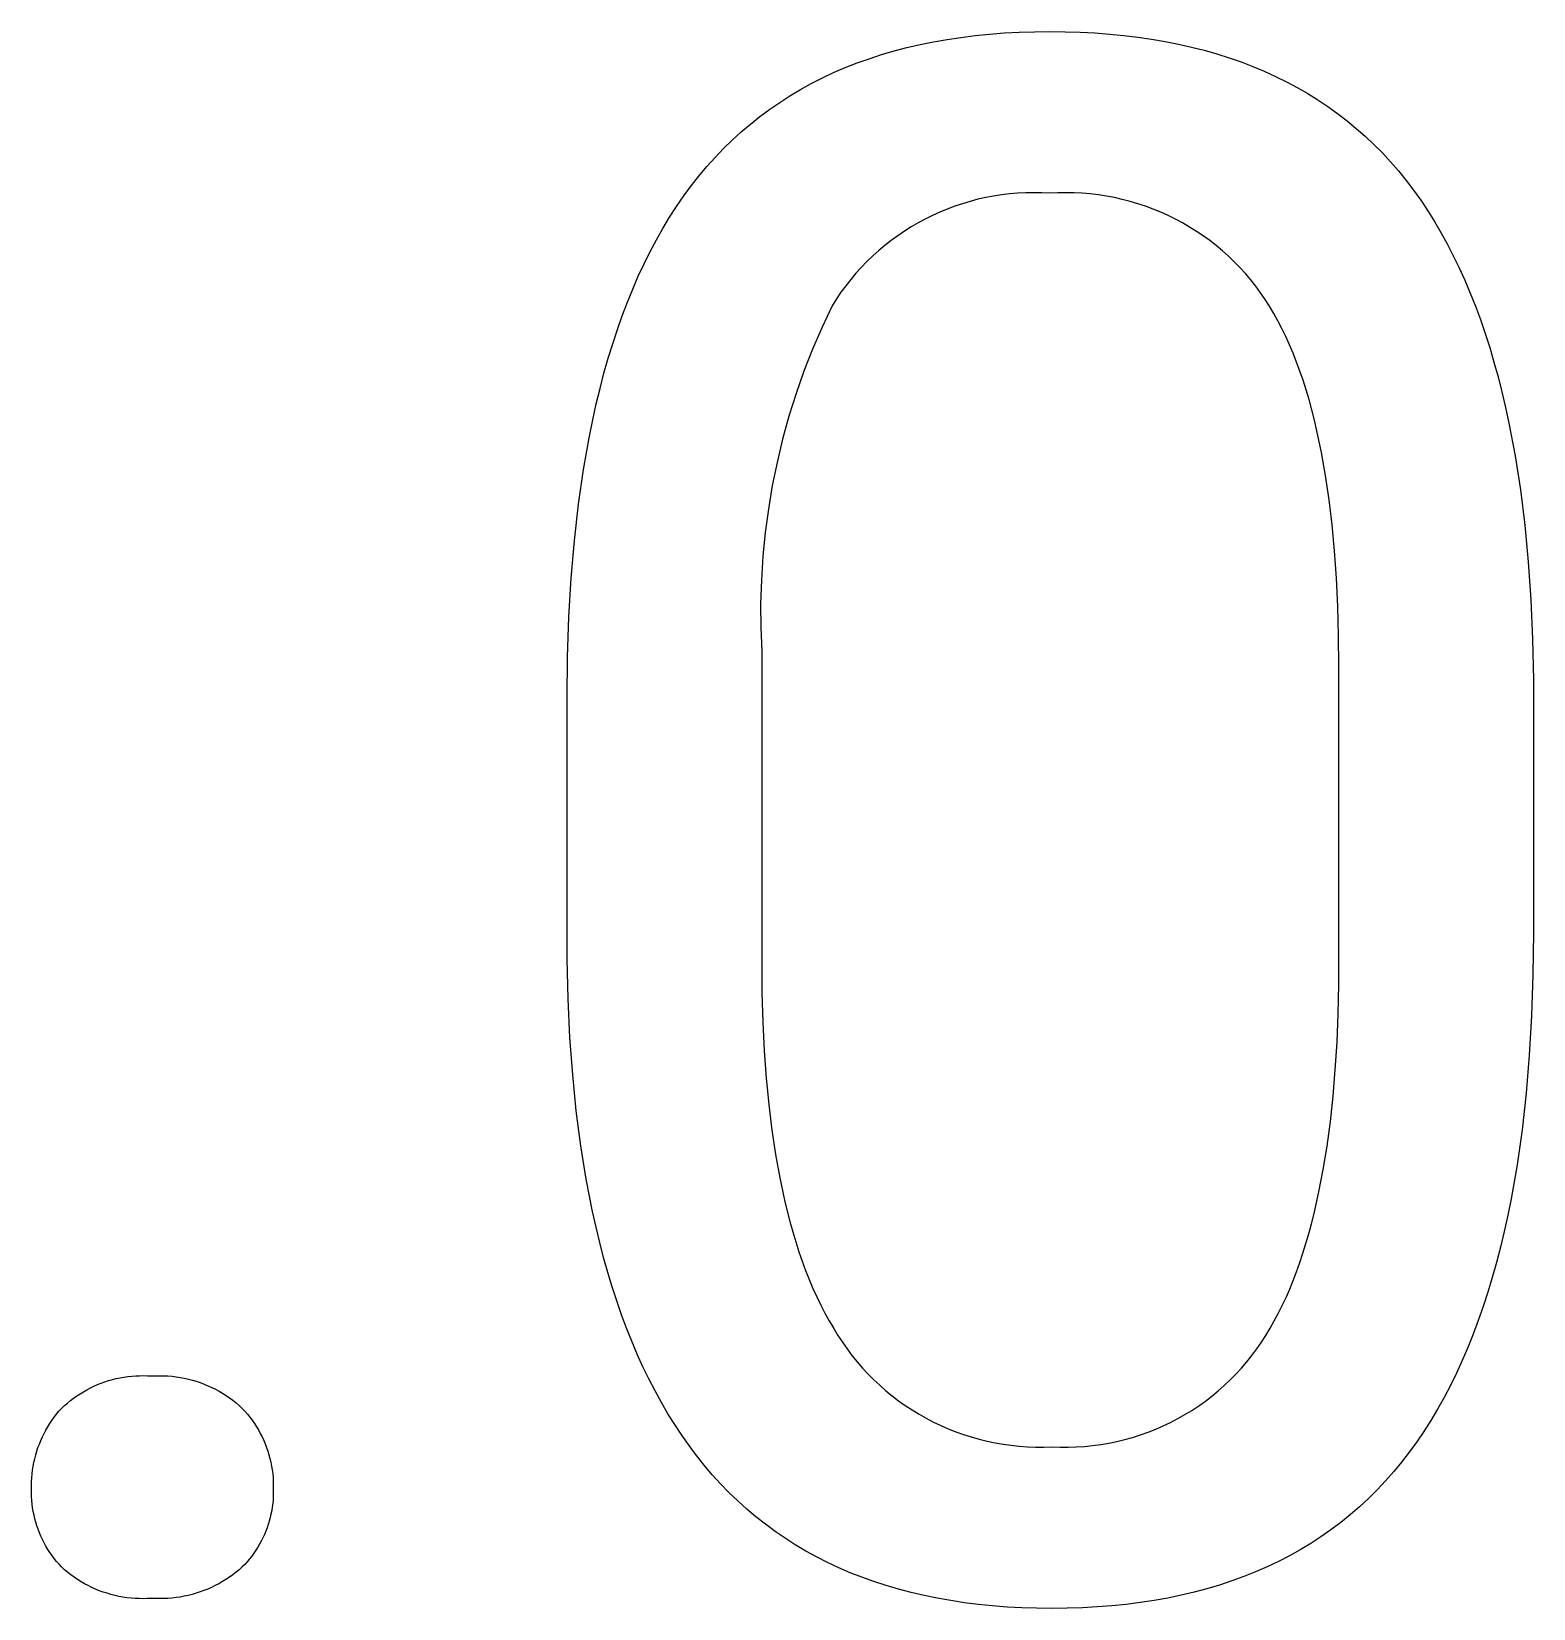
# Model space of a CAD drawing. Header units: millimetres. Extents: x 0 to 3480, y 0 to 2432.
# Drawn here: x 2550.84 to 2576.26, y 151.72 to 178.41 of the extents above; entities that cross this region are included whole.
import ezdxf

# ---------------------------------------------------------------- set-up
doc = ezdxf.new("R2010")
doc.units = ezdxf.units.MM
doc.header["$MEASUREMENT"] = 0
doc.layers.add('Domyślny', color=7, linetype='Continuous', true_color=0x000000)

msp = doc.modelspace()

# ---------------------------------------------------------------- linework, layer by layer
at = {"layer": 'Domyślny'}
for p, q in [((2566.105, 178.235), (2566.335, 178.276)), ((2566.335, 178.276), (2566.57, 178.311)), ((2566.57, 178.311), (2566.81, 178.341)), ((2566.81, 178.341), (2567.054, 178.366)), ((2567.054, 178.366), (2567.302, 178.385)), ((2567.302, 178.385), (2567.555, 178.398)), ((2567.555, 178.398), (2567.812, 178.406)), ((2567.812, 178.406), (2568.073, 178.409)), ((2568.073, 178.409), (2568.332, 178.407)), ((2568.332, 178.407), (2568.587, 178.399)), ((2568.587, 178.399), (2568.838, 178.386)), ((2568.838, 178.386), (2569.084, 178.367)), ((2569.084, 178.367), (2569.326, 178.344)), ((2569.326, 178.344), (2569.563, 178.315)), ((2569.563, 178.315), (2569.796, 178.281)), ((2569.796, 178.281), (2570.025, 178.241)), ((2565.016, 177.95), (2565.225, 178.018)), ((2565.225, 178.018), (2565.439, 178.08)), ((2565.439, 178.08), (2565.656, 178.137)), ((2565.656, 178.137), (2565.878, 178.189)), ((2565.878, 178.189), (2566.105, 178.235)), ((2570.025, 178.241), (2570.25, 178.197)), ((2570.25, 178.197), (2570.47, 178.147)), ((2570.47, 178.147), (2570.686, 178.092)), ((2570.686, 178.092), (2570.898, 178.032)), ((2570.898, 178.032), (2571.106, 177.966)), ((2564.416, 177.714), (2564.612, 177.798)), ((2564.612, 177.798), (2564.812, 177.877)), ((2564.812, 177.877), (2565.016, 177.95)), ((2571.106, 177.966), (2571.309, 177.895)), ((2571.309, 177.895), (2571.507, 177.819)), ((2571.507, 177.819), (2571.702, 177.738)), ((2571.702, 177.738), (2571.892, 177.651)), ((2563.855, 177.428), (2564.038, 177.529)), ((2564.038, 177.529), (2564.225, 177.624)), ((2564.225, 177.624), (2564.416, 177.714)), ((2571.892, 177.651), (2572.078, 177.56)), ((2572.078, 177.56), (2572.26, 177.463)), ((2572.26, 177.463), (2572.437, 177.36)), ((2563.334, 177.094), (2563.503, 177.211)), ((2563.503, 177.211), (2563.677, 177.322)), ((2563.677, 177.322), (2563.855, 177.428)), ((2572.437, 177.36), (2572.61, 177.253)), ((2572.61, 177.253), (2572.779, 177.14)), ((2563.008, 176.844), (2563.169, 176.972)), ((2563.169, 176.972), (2563.334, 177.094)), ((2572.779, 177.14), (2572.943, 177.022)), ((2572.943, 177.022), (2573.103, 176.899)), ((2562.7, 176.572), (2562.852, 176.711)), ((2562.852, 176.711), (2563.008, 176.844)), ((2573.103, 176.899), (2573.259, 176.771)), ((2573.259, 176.771), (2573.41, 176.637)), ((2562.409, 176.279), (2562.552, 176.428)), ((2562.552, 176.428), (2562.7, 176.572)), ((2573.41, 176.637), (2573.557, 176.498)), ((2573.557, 176.498), (2573.7, 176.354)), ((2562.136, 175.964), (2562.271, 176.124)), ((2562.271, 176.124), (2562.409, 176.279)), ((2573.7, 176.354), (2573.839, 176.204)), ((2573.839, 176.204), (2573.973, 176.05)), ((2562.006, 175.798), (2562.136, 175.964)), ((2573.973, 176.05), (2574.103, 175.89)), ((2574.103, 175.89), (2574.228, 175.724)), ((2561.759, 175.45), (2561.88, 175.627)), ((2561.88, 175.627), (2562.006, 175.798)), ((2566.989, 175.599), (2566.856, 175.57)), ((2567.123, 175.625), (2566.989, 175.599)), ((2567.258, 175.645), (2567.123, 175.625)), ((2567.393, 175.661), (2567.258, 175.645)), ((2567.529, 175.673), (2567.393, 175.661)), ((2567.665, 175.68), (2567.529, 175.673)), ((2567.801, 175.682), (2567.665, 175.68)), ((2567.937, 175.679), (2567.801, 175.682)), ((2568.073, 175.672), (2567.937, 175.679)), ((2568.21, 175.679), (2568.073, 175.672)), ((2568.347, 175.682), (2568.21, 175.679)), ((2568.485, 175.68), (2568.347, 175.682)), ((2568.622, 175.673), (2568.485, 175.68)), ((2568.759, 175.661), (2568.622, 175.673)), ((2568.895, 175.645), (2568.759, 175.661)), ((2569.031, 175.624), (2568.895, 175.645)), ((2569.166, 175.599), (2569.031, 175.624)), ((2569.3, 175.569), (2569.166, 175.599)), ((2574.228, 175.724), (2574.35, 175.554)), ((2561.641, 175.268), (2561.759, 175.45)), ((2566.211, 175.353), (2566.087, 175.297)), ((2566.337, 175.405), (2566.211, 175.353)), ((2566.465, 175.453), (2566.337, 175.405)), ((2566.594, 175.496), (2566.465, 175.453)), ((2566.724, 175.535), (2566.594, 175.496)), ((2566.856, 175.57), (2566.724, 175.535)), ((2569.432, 175.535), (2569.3, 175.569)), ((2569.564, 175.496), (2569.432, 175.535)), ((2569.694, 175.452), (2569.564, 175.496)), ((2569.823, 175.404), (2569.694, 175.452)), ((2569.95, 175.352), (2569.823, 175.404)), ((2570.075, 175.296), (2569.95, 175.352)), ((2574.35, 175.554), (2574.468, 175.377)), ((2574.468, 175.377), (2574.582, 175.195)), ((2561.418, 174.885), (2561.528, 175.079)), ((2561.528, 175.079), (2561.641, 175.268)), ((2565.728, 175.103), (2565.612, 175.031)), ((2565.845, 175.172), (2565.728, 175.103)), ((2565.965, 175.237), (2565.845, 175.172)), ((2566.087, 175.297), (2565.965, 175.237)), ((2570.198, 175.235), (2570.075, 175.296)), ((2570.319, 175.17), (2570.198, 175.235)), ((2570.438, 175.101), (2570.319, 175.17)), ((2570.554, 175.028), (2570.438, 175.101)), ((2574.582, 175.195), (2574.692, 175.008)), ((2561.311, 174.686), (2561.418, 174.885)), ((2565.282, 174.79), (2565.178, 174.702)), ((2565.39, 174.874), (2565.282, 174.79)), ((2565.5, 174.954), (2565.39, 174.874)), ((2565.612, 175.031), (2565.5, 174.954)), ((2570.668, 174.952), (2570.554, 175.028)), ((2570.779, 174.871), (2570.668, 174.952)), ((2570.888, 174.787), (2570.779, 174.871)), ((2570.993, 174.699), (2570.888, 174.787)), ((2574.692, 175.008), (2574.799, 174.814)), ((2574.799, 174.814), (2574.901, 174.615)), ((2561.209, 174.48), (2561.311, 174.686)), ((2564.979, 174.517), (2564.884, 174.419)), ((2565.077, 174.611), (2564.979, 174.517)), ((2565.178, 174.702), (2565.077, 174.611)), ((2571.095, 174.607), (2570.993, 174.699)), ((2571.194, 174.512), (2571.095, 174.607)), ((2574.901, 174.615), (2575.001, 174.41)), ((2561.016, 174.052), (2561.111, 174.269)), ((2561.111, 174.269), (2561.209, 174.48)), ((2564.793, 174.318), (2564.705, 174.214)), ((2564.884, 174.419), (2564.793, 174.318)), ((2571.29, 174.414), (2571.194, 174.512)), ((2571.383, 174.312), (2571.29, 174.414)), ((2571.472, 174.208), (2571.383, 174.312)), ((2575.001, 174.41), (2575.096, 174.2)), ((2560.926, 173.829), (2561.016, 174.052)), ((2564.54, 173.997), (2564.463, 173.884)), ((2564.62, 174.107), (2564.54, 173.997)), ((2564.705, 174.214), (2564.62, 174.107)), ((2571.557, 174.1), (2571.472, 174.208)), ((2571.639, 173.99), (2571.557, 174.1)), ((2571.717, 173.877), (2571.639, 173.99)), ((2575.096, 174.2), (2575.187, 173.984)), ((2575.187, 173.984), (2575.275, 173.762)), ((2560.839, 173.6), (2560.926, 173.829)), ((2564.39, 173.769), (2564.219, 173.406)), ((2564.463, 173.884), (2564.39, 173.769)), ((2571.791, 173.761), (2571.717, 173.877)), ((2571.863, 173.64), (2571.791, 173.761)), ((2575.275, 173.762), (2575.359, 173.534)), ((2560.756, 173.366), (2560.839, 173.6)), ((2571.933, 173.514), (2571.863, 173.64)), ((2572.001, 173.383), (2571.933, 173.514)), ((2575.359, 173.534), (2575.439, 173.301)), ((2560.677, 173.126), (2560.756, 173.366)), ((2564.219, 173.406), (2564.059, 173.036)), ((2572.066, 173.248), (2572.001, 173.383)), ((2572.129, 173.109), (2572.066, 173.248)), ((2575.439, 173.301), (2575.516, 173.062)), ((2560.602, 172.88), (2560.677, 173.126)), ((2564.059, 173.036), (2563.913, 172.661)), ((2572.19, 172.965), (2572.129, 173.109)), ((2572.248, 172.817), (2572.19, 172.965)), ((2575.516, 173.062), (2575.589, 172.817)), ((2560.53, 172.629), (2560.602, 172.88)), ((2563.913, 172.661), (2563.78, 172.282)), ((2572.304, 172.664), (2572.248, 172.817)), ((2572.358, 172.507), (2572.304, 172.664)), ((2575.589, 172.817), (2575.658, 172.567)), ((2560.463, 172.371), (2560.53, 172.629)), ((2572.41, 172.346), (2572.358, 172.507)), ((2575.658, 172.567), (2575.723, 172.311)), ((2560.399, 172.108), (2560.463, 172.371)), ((2563.78, 172.282), (2563.659, 171.898)), ((2572.459, 172.18), (2572.41, 172.346)), ((2572.506, 172.009), (2572.459, 172.18)), ((2575.723, 172.311), (2575.785, 172.049)), ((2560.339, 171.84), (2560.399, 172.108)), ((2563.659, 171.898), (2563.552, 171.51)), ((2572.551, 171.835), (2572.506, 172.009)), ((2575.785, 172.049), (2575.842, 171.782)), ((2560.283, 171.565), (2560.339, 171.84)), ((2572.593, 171.655), (2572.551, 171.835)), ((2572.671, 171.284), (2572.593, 171.655)), ((2575.842, 171.782), (2575.947, 171.23)), ((2560.183, 170.999), (2560.283, 171.565)), ((2563.552, 171.51), (2563.458, 171.119)), ((2563.458, 171.119), (2563.378, 170.725)), ((2572.74, 170.894), (2572.671, 171.284)), ((2575.947, 171.23), (2576.036, 170.655)), ((2560.098, 170.409), (2560.183, 170.999)), ((2572.799, 170.487), (2572.74, 170.894)), ((2563.378, 170.725), (2563.311, 170.328)), ((2576.036, 170.655), (2576.11, 170.058)), ((2560.029, 169.797), (2560.098, 170.409)), ((2563.311, 170.328), (2563.258, 169.93)), ((2572.85, 170.063), (2572.799, 170.487)), ((2572.891, 169.62), (2572.85, 170.063)), ((2576.11, 170.058), (2576.169, 169.438)), ((2559.975, 169.161), (2560.029, 169.797)), ((2563.258, 169.93), (2563.219, 169.529)), ((2563.219, 169.529), (2563.193, 169.128)), ((2572.923, 169.16), (2572.891, 169.62)), ((2576.169, 169.438), (2576.214, 168.795)), ((2559.936, 168.503), (2559.975, 169.161)), ((2563.193, 169.128), (2563.181, 168.726)), ((2572.946, 168.682), (2572.923, 169.16)), ((2563.181, 168.726), (2563.183, 168.323)), ((2572.96, 168.186), (2572.946, 168.682)), ((2576.214, 168.795), (2576.243, 168.129)), ((2559.913, 167.821), (2559.936, 168.503)), ((2563.183, 168.323), (2563.198, 167.922)), ((2572.964, 167.673), (2572.96, 168.186)), ((2576.243, 168.129), (2576.257, 167.44)), ((2563.198, 167.922), (2563.198, 162.659)), ((2559.905, 167.117), (2559.913, 167.821)), ((2572.964, 162.285), (2572.964, 167.673)), ((2576.257, 167.44), (2576.257, 163.159)), ((2559.905, 162.712), (2559.905, 167.117)), ((2576.257, 163.159), (2576.249, 162.446)), ((2559.922, 162.039), (2559.905, 162.712)), ((2563.198, 162.659), (2563.203, 162.143)), ((2572.953, 161.786), (2572.964, 162.285)), ((2576.249, 162.446), (2576.226, 161.756)), ((2559.953, 161.386), (2559.922, 162.039)), ((2563.203, 162.143), (2563.217, 161.644)), ((2572.933, 161.305), (2572.953, 161.786)), ((2576.226, 161.756), (2576.187, 161.09)), ((2563.217, 161.644), (2563.241, 161.163)), ((2560, 160.754), (2559.953, 161.386)), ((2572.904, 160.841), (2572.933, 161.305)), ((2563.241, 161.163), (2563.274, 160.698)), ((2576.187, 161.09), (2576.133, 160.446)), ((2560.061, 160.144), (2560, 160.754)), ((2563.274, 160.698), (2563.317, 160.251)), ((2572.867, 160.393), (2572.904, 160.841)), ((2572.82, 159.963), (2572.867, 160.393)), ((2576.133, 160.446), (2576.064, 159.827)), ((2560.138, 159.555), (2560.061, 160.144)), ((2563.317, 160.251), (2563.37, 159.821)), ((2572.765, 159.549), (2572.82, 159.963)), ((2563.37, 159.821), (2563.431, 159.408)), ((2576.064, 159.827), (2575.979, 159.23)), ((2560.23, 158.988), (2560.138, 159.555)), ((2563.431, 159.408), (2563.503, 159.012)), ((2572.701, 159.153), (2572.765, 159.549)), ((2572.628, 158.773), (2572.701, 159.153)), ((2575.979, 159.23), (2575.879, 158.656)), ((2560.336, 158.441), (2560.23, 158.988)), ((2563.503, 159.012), (2563.584, 158.633)), ((2572.547, 158.41), (2572.628, 158.773)), ((2563.584, 158.633), (2563.628, 158.45)), ((2575.879, 158.656), (2575.823, 158.379)), ((2560.395, 158.176), (2560.336, 158.441)), ((2563.628, 158.45), (2563.674, 158.271)), ((2563.674, 158.271), (2563.723, 158.097)), ((2572.503, 158.235), (2572.547, 158.41)), ((2575.823, 158.379), (2575.763, 158.106)), ((2560.458, 157.916), (2560.395, 158.176)), ((2563.723, 158.097), (2563.774, 157.927)), ((2572.408, 157.898), (2572.456, 158.064)), ((2572.456, 158.064), (2572.503, 158.235)), ((2575.763, 158.106), (2575.699, 157.84)), ((2560.524, 157.662), (2560.458, 157.916)), ((2563.774, 157.927), (2563.828, 157.761)), ((2563.828, 157.761), (2563.884, 157.6)), ((2572.304, 157.578), (2572.357, 157.736)), ((2572.357, 157.736), (2572.408, 157.898)), ((2575.699, 157.84), (2575.632, 157.58)), ((2560.594, 157.412), (2560.524, 157.662)), ((2563.884, 157.6), (2563.942, 157.443)), ((2563.942, 157.443), (2564.003, 157.29)), ((2572.249, 157.424), (2572.304, 157.578)), ((2575.632, 157.58), (2575.561, 157.325)), ((2560.668, 157.168), (2560.594, 157.412)), ((2564.003, 157.29), (2564.066, 157.141)), ((2572.132, 157.129), (2572.191, 157.274)), ((2572.191, 157.274), (2572.249, 157.424)), ((2575.561, 157.325), (2575.485, 157.076)), ((2560.746, 156.93), (2560.668, 157.168)), ((2560.827, 156.696), (2560.746, 156.93)), ((2564.066, 157.141), (2564.131, 156.997)), ((2564.131, 156.997), (2564.199, 156.857)), ((2572.006, 156.851), (2572.07, 156.988)), ((2572.07, 156.988), (2572.132, 157.129)), ((2575.485, 157.076), (2575.406, 156.833)), ((2560.912, 156.468), (2560.827, 156.696)), ((2564.199, 156.857), (2564.269, 156.721)), ((2564.269, 156.721), (2564.342, 156.59)), ((2571.871, 156.59), (2571.94, 156.718)), ((2571.94, 156.718), (2572.006, 156.851)), ((2575.406, 156.833), (2575.323, 156.596)), ((2561.001, 156.246), (2560.912, 156.468)), ((2564.342, 156.59), (2564.417, 156.462)), ((2564.417, 156.462), (2564.488, 156.344)), ((2571.728, 156.346), (2571.801, 156.466)), ((2571.801, 156.466), (2571.871, 156.59)), ((2575.323, 156.596), (2575.237, 156.364)), ((2561.094, 156.028), (2561.001, 156.246)), ((2564.488, 156.344), (2564.564, 156.229)), ((2564.564, 156.229), (2564.643, 156.116)), ((2564.643, 156.116), (2564.726, 156.006)), ((2571.492, 156.005), (2571.575, 156.116)), ((2571.575, 156.116), (2571.653, 156.23)), ((2571.653, 156.23), (2571.728, 156.346)), ((2575.146, 156.139), (2575.051, 155.919)), ((2575.237, 156.364), (2575.146, 156.139)), ((2561.19, 155.816), (2561.094, 156.028)), ((2564.726, 156.006), (2564.813, 155.898)), ((2564.813, 155.898), (2564.903, 155.794)), ((2571.316, 155.792), (2571.406, 155.897)), ((2571.406, 155.897), (2571.492, 156.005)), ((2575.051, 155.919), (2574.953, 155.705)), ((2552.084, 155.559), (2552.148, 155.58)), ((2552.148, 155.58), (2552.212, 155.598)), ((2552.212, 155.598), (2552.277, 155.614)), ((2552.277, 155.614), (2552.342, 155.628)), ((2552.342, 155.628), (2552.407, 155.64)), ((2552.407, 155.64), (2552.473, 155.649)), ((2552.473, 155.649), (2552.539, 155.657)), ((2552.539, 155.657), (2552.606, 155.662)), ((2552.606, 155.662), (2552.672, 155.664)), ((2552.672, 155.664), (2552.739, 155.665)), ((2552.739, 155.665), (2552.806, 155.663)), ((2552.806, 155.663), (2552.872, 155.659)), ((2552.872, 155.659), (2552.942, 155.663)), ((2552.942, 155.663), (2553.012, 155.664)), ((2553.012, 155.664), (2553.082, 155.663)), ((2553.082, 155.663), (2553.152, 155.66)), ((2553.152, 155.66), (2553.222, 155.654)), ((2553.222, 155.654), (2553.291, 155.646)), ((2553.291, 155.646), (2553.36, 155.635)), ((2553.36, 155.635), (2553.429, 155.622)), ((2553.429, 155.622), (2553.498, 155.607)), ((2553.498, 155.607), (2553.565, 155.589)), ((2553.565, 155.589), (2553.632, 155.569)), ((2553.632, 155.569), (2553.699, 155.547)), ((2561.29, 155.61), (2561.19, 155.816)), ((2561.394, 155.408), (2561.29, 155.61)), ((2564.903, 155.794), (2564.997, 155.693)), ((2564.997, 155.693), (2565.095, 155.595)), ((2565.095, 155.595), (2565.195, 155.501)), ((2571.025, 155.497), (2571.126, 155.592)), ((2571.126, 155.592), (2571.223, 155.69)), ((2571.223, 155.69), (2571.316, 155.792)), ((2574.953, 155.705), (2574.851, 155.497)), ((2551.555, 155.283), (2551.609, 155.321)), ((2551.609, 155.321), (2551.665, 155.358)), ((2551.665, 155.358), (2551.722, 155.393)), ((2551.722, 155.393), (2551.78, 155.426)), ((2551.78, 155.426), (2551.839, 155.456)), ((2551.839, 155.456), (2551.899, 155.485)), ((2551.899, 155.485), (2551.96, 155.512)), ((2551.96, 155.512), (2552.022, 155.537)), ((2552.022, 155.537), (2552.084, 155.559)), ((2553.699, 155.547), (2553.764, 155.522)), ((2553.764, 155.522), (2553.829, 155.495)), ((2553.829, 155.495), (2553.893, 155.466)), ((2553.893, 155.466), (2553.955, 155.435)), ((2553.955, 155.435), (2554.017, 155.401)), ((2554.017, 155.401), (2554.077, 155.366)), ((2554.077, 155.366), (2554.136, 155.328)), ((2554.136, 155.328), (2554.194, 155.289)), ((2561.502, 155.212), (2561.394, 155.408)), ((2565.195, 155.501), (2565.299, 155.41)), ((2565.299, 155.41), (2565.406, 155.323)), ((2565.406, 155.323), (2565.516, 155.239)), ((2570.705, 155.233), (2570.815, 155.318)), ((2570.815, 155.318), (2570.922, 155.405)), ((2570.922, 155.405), (2571.025, 155.497)), ((2574.851, 155.497), (2574.745, 155.294)), ((2551.267, 155.012), (2551.308, 155.063)), ((2551.308, 155.063), (2551.351, 155.111)), ((2551.351, 155.111), (2551.4, 155.157)), ((2551.4, 155.157), (2551.45, 155.201)), ((2551.45, 155.201), (2551.502, 155.243)), ((2551.502, 155.243), (2551.555, 155.283)), ((2554.194, 155.289), (2554.25, 155.247)), ((2554.25, 155.247), (2554.305, 155.204)), ((2554.305, 155.204), (2554.359, 155.158)), ((2554.359, 155.158), (2554.41, 155.111)), ((2554.41, 155.111), (2554.455, 155.063)), ((2554.455, 155.063), (2554.497, 155.014)), ((2561.613, 155.021), (2561.502, 155.212)), ((2565.516, 155.239), (2565.628, 155.16)), ((2565.628, 155.16), (2565.744, 155.084)), ((2565.744, 155.084), (2565.861, 155.012)), ((2570.359, 155.005), (2570.477, 155.077)), ((2570.477, 155.077), (2570.593, 155.153)), ((2570.593, 155.153), (2570.705, 155.233)), ((2574.635, 155.098), (2574.521, 154.907)), ((2574.745, 155.294), (2574.635, 155.098)), ((2551.086, 154.742), (2551.119, 154.799)), ((2551.119, 154.799), (2551.153, 154.854)), ((2551.153, 154.854), (2551.189, 154.908)), ((2551.189, 154.908), (2551.227, 154.961)), ((2551.227, 154.961), (2551.267, 155.012)), ((2554.497, 155.014), (2554.538, 154.962)), ((2554.538, 154.962), (2554.577, 154.91)), ((2554.577, 154.91), (2554.614, 154.856)), ((2554.614, 154.856), (2554.65, 154.801)), ((2554.65, 154.801), (2554.683, 154.745)), ((2561.728, 154.836), (2561.613, 155.021)), ((2561.847, 154.655), (2561.728, 154.836)), ((2565.861, 155.012), (2565.982, 154.944)), ((2565.982, 154.944), (2566.104, 154.88)), ((2566.104, 154.88), (2566.229, 154.821)), ((2566.229, 154.821), (2566.355, 154.766)), ((2569.865, 154.758), (2569.992, 154.814)), ((2569.992, 154.814), (2570.116, 154.873)), ((2570.116, 154.873), (2570.239, 154.937)), ((2570.239, 154.937), (2570.359, 155.005)), ((2574.521, 154.907), (2574.403, 154.722)), ((2550.953, 154.446), (2550.976, 154.507)), ((2550.976, 154.507), (2551.001, 154.567)), ((2551.001, 154.567), (2551.027, 154.627)), ((2551.027, 154.627), (2551.056, 154.685)), ((2551.056, 154.685), (2551.086, 154.742)), ((2554.683, 154.745), (2554.715, 154.688)), ((2554.715, 154.688), (2554.744, 154.63)), ((2554.744, 154.63), (2554.772, 154.57)), ((2554.772, 154.57), (2554.797, 154.51)), ((2554.797, 154.51), (2554.821, 154.449)), ((2561.97, 154.481), (2561.847, 154.655)), ((2566.355, 154.766), (2566.483, 154.715)), ((2566.483, 154.715), (2566.613, 154.669)), ((2566.613, 154.669), (2566.745, 154.627)), ((2566.745, 154.627), (2566.878, 154.589)), ((2566.878, 154.589), (2567.012, 154.557)), ((2567.012, 154.557), (2567.147, 154.528)), ((2567.147, 154.528), (2567.283, 154.505)), ((2567.283, 154.505), (2567.419, 154.486)), ((2568.935, 154.5), (2569.071, 154.523)), ((2569.071, 154.523), (2569.207, 154.55)), ((2569.207, 154.55), (2569.341, 154.583)), ((2569.341, 154.583), (2569.474, 154.62)), ((2569.474, 154.62), (2569.606, 154.661)), ((2569.606, 154.661), (2569.736, 154.708)), ((2569.736, 154.708), (2569.865, 154.758)), ((2574.282, 154.543), (2574.156, 154.37)), ((2574.403, 154.722), (2574.282, 154.543)), ((2550.884, 154.195), (2550.898, 154.259)), ((2550.898, 154.259), (2550.915, 154.322)), ((2550.915, 154.322), (2550.933, 154.384)), ((2550.933, 154.384), (2550.953, 154.446)), ((2554.821, 154.449), (2554.842, 154.387)), ((2554.842, 154.387), (2554.861, 154.325)), ((2554.861, 154.325), (2554.878, 154.261)), ((2554.878, 154.261), (2554.893, 154.198)), ((2562.097, 154.311), (2561.97, 154.481)), ((2562.227, 154.147), (2562.097, 154.311)), ((2567.419, 154.486), (2567.556, 154.472)), ((2567.556, 154.472), (2567.694, 154.462)), ((2567.694, 154.462), (2567.832, 154.457)), ((2567.832, 154.457), (2567.97, 154.457)), ((2567.97, 154.457), (2568.108, 154.462)), ((2568.108, 154.462), (2568.246, 154.456)), ((2568.246, 154.456), (2568.384, 154.455)), ((2568.384, 154.455), (2568.522, 154.459)), ((2568.522, 154.459), (2568.66, 154.468)), ((2568.66, 154.468), (2568.798, 154.481)), ((2568.798, 154.481), (2568.935, 154.5)), ((2574.156, 154.37), (2574.026, 154.202)), ((2550.849, 153.938), (2550.854, 154.003)), ((2550.854, 154.003), (2550.862, 154.067)), ((2550.862, 154.067), (2550.872, 154.132)), ((2550.872, 154.132), (2550.884, 154.195)), ((2554.893, 154.198), (2554.905, 154.134)), ((2554.905, 154.134), (2554.916, 154.069)), ((2554.916, 154.069), (2554.924, 154.004)), ((2554.924, 154.004), (2554.93, 153.939)), ((2562.363, 153.988), (2562.227, 154.147)), ((2562.502, 153.835), (2562.363, 153.988)), ((2573.892, 154.04), (2573.753, 153.883)), ((2574.026, 154.202), (2573.892, 154.04)), ((2550.844, 153.808), (2550.845, 153.873)), ((2550.845, 153.743), (2550.844, 153.808)), ((2550.844, 153.68), (2550.845, 153.743)), ((2550.845, 153.873), (2550.849, 153.938)), ((2554.93, 153.939), (2554.934, 153.874)), ((2554.934, 153.874), (2554.935, 153.808)), ((2554.935, 153.808), (2554.934, 153.743)), ((2554.934, 153.743), (2554.935, 153.682)), ((2562.645, 153.687), (2562.502, 153.835)), ((2573.61, 153.731), (2573.463, 153.586)), ((2573.753, 153.883), (2573.61, 153.731)), ((2550.846, 153.617), (2550.844, 153.68)), ((2550.849, 153.554), (2550.846, 153.617)), ((2550.855, 153.492), (2550.849, 153.554)), ((2550.863, 153.429), (2550.855, 153.492)), ((2554.916, 153.44), (2554.907, 153.38)), ((2554.924, 153.501), (2554.916, 153.44)), ((2554.93, 153.561), (2554.924, 153.501)), ((2554.933, 153.622), (2554.93, 153.561)), ((2554.935, 153.682), (2554.933, 153.622)), ((2562.793, 153.544), (2562.645, 153.687)), ((2562.945, 153.407), (2562.793, 153.544)), ((2573.311, 153.445), (2573.155, 153.31)), ((2573.463, 153.586), (2573.311, 153.445)), ((2550.873, 153.367), (2550.863, 153.429)), ((2550.886, 153.305), (2550.873, 153.367)), ((2550.9, 153.244), (2550.886, 153.305)), ((2550.916, 153.183), (2550.9, 153.244)), ((2550.935, 153.123), (2550.916, 153.183)), ((2554.866, 153.203), (2554.848, 153.145)), ((2554.882, 153.262), (2554.866, 153.203)), ((2554.895, 153.321), (2554.882, 153.262)), ((2554.907, 153.38), (2554.895, 153.321)), ((2563.101, 153.275), (2562.945, 153.407)), ((2563.261, 153.149), (2563.101, 153.275)), ((2572.995, 153.181), (2572.83, 153.057)), ((2573.155, 153.31), (2572.995, 153.181)), ((2550.955, 153.064), (2550.935, 153.123)), ((2550.978, 153.005), (2550.955, 153.064)), ((2551.003, 152.947), (2550.978, 153.005)), ((2551.029, 152.89), (2551.003, 152.947)), ((2554.759, 152.92), (2554.731, 152.866)), ((2554.784, 152.975), (2554.759, 152.92)), ((2554.807, 153.031), (2554.784, 152.975)), ((2554.829, 153.088), (2554.807, 153.031)), ((2554.848, 153.145), (2554.829, 153.088)), ((2563.426, 153.027), (2563.261, 153.149)), ((2563.594, 152.912), (2563.426, 153.027)), ((2563.767, 152.801), (2563.594, 152.912)), ((2572.661, 152.939), (2572.488, 152.826)), ((2572.83, 153.057), (2572.661, 152.939)), ((2551.058, 152.834), (2551.029, 152.89)), ((2551.088, 152.779), (2551.058, 152.834)), ((2551.12, 152.725), (2551.088, 152.779)), ((2551.155, 152.672), (2551.12, 152.725)), ((2551.191, 152.62), (2551.155, 152.672)), ((2554.605, 152.658), (2554.569, 152.61)), ((2554.639, 152.709), (2554.605, 152.658)), ((2554.672, 152.76), (2554.639, 152.709)), ((2554.703, 152.812), (2554.672, 152.76)), ((2554.731, 152.866), (2554.703, 152.812)), ((2563.944, 152.696), (2563.767, 152.801)), ((2564.126, 152.597), (2563.944, 152.696)), ((2572.31, 152.719), (2572.128, 152.617)), ((2572.488, 152.826), (2572.31, 152.719)), ((2551.228, 152.57), (2551.191, 152.62)), ((2551.268, 152.521), (2551.228, 152.57)), ((2551.309, 152.473), (2551.268, 152.521)), ((2551.351, 152.427), (2551.309, 152.473)), ((2551.403, 152.38), (2551.351, 152.427)), ((2551.456, 152.336), (2551.403, 152.38)), ((2554.358, 152.381), (2554.304, 152.337)), ((2554.41, 152.427), (2554.358, 152.381)), ((2554.452, 152.47), (2554.41, 152.427)), ((2554.493, 152.515), (2554.452, 152.47)), ((2554.532, 152.562), (2554.493, 152.515)), ((2554.569, 152.61), (2554.532, 152.562)), ((2564.311, 152.503), (2564.126, 152.597)), ((2564.501, 152.414), (2564.311, 152.503)), ((2564.695, 152.33), (2564.501, 152.414)), ((2571.751, 152.43), (2571.556, 152.344)), ((2571.942, 152.52), (2571.751, 152.43)), ((2572.128, 152.617), (2571.942, 152.52)), ((2551.51, 152.294), (2551.456, 152.336)), ((2551.566, 152.253), (2551.51, 152.294)), ((2551.623, 152.215), (2551.566, 152.253)), ((2551.682, 152.178), (2551.623, 152.215)), ((2551.742, 152.143), (2551.682, 152.178)), ((2551.803, 152.111), (2551.742, 152.143)), ((2551.865, 152.08), (2551.803, 152.111)), ((2553.952, 152.112), (2553.889, 152.082)), ((2554.014, 152.144), (2553.952, 152.112)), ((2554.074, 152.179), (2554.014, 152.144)), ((2554.134, 152.215), (2554.074, 152.179)), ((2554.192, 152.254), (2554.134, 152.215)), ((2554.249, 152.294), (2554.192, 152.254)), ((2554.304, 152.337), (2554.249, 152.294)), ((2564.893, 152.252), (2564.695, 152.33)), ((2565.095, 152.18), (2564.893, 152.252)), ((2565.302, 152.112), (2565.095, 152.18)), ((2565.512, 152.051), (2565.302, 152.112)), ((2570.944, 152.121), (2570.732, 152.058)), ((2571.152, 152.19), (2570.944, 152.121)), ((2571.356, 152.264), (2571.152, 152.19)), ((2571.556, 152.344), (2571.356, 152.264)), ((2551.928, 152.052), (2551.865, 152.08)), ((2551.991, 152.026), (2551.928, 152.052)), ((2552.056, 152.002), (2551.991, 152.026)), ((2552.122, 151.981), (2552.056, 152.002)), ((2552.188, 151.961), (2552.122, 151.981)), ((2552.255, 151.944), (2552.188, 151.961)), ((2552.322, 151.929), (2552.255, 151.944)), ((2552.39, 151.917), (2552.322, 151.929)), ((2552.459, 151.907), (2552.39, 151.917)), ((2552.527, 151.899), (2552.459, 151.907)), ((2552.596, 151.894), (2552.527, 151.899)), ((2552.665, 151.891), (2552.596, 151.894)), ((2552.734, 151.89), (2552.665, 151.891)), ((2552.803, 151.892), (2552.734, 151.89)), ((2552.872, 151.896), (2552.803, 151.892)), ((2552.942, 151.892), (2552.872, 151.896)), ((2553.011, 151.891), (2552.942, 151.892)), ((2553.081, 151.892), (2553.011, 151.891)), ((2553.151, 151.895), (2553.081, 151.892)), ((2553.22, 151.9), (2553.151, 151.895)), ((2553.289, 151.908), (2553.22, 151.9)), ((2553.358, 151.918), (2553.289, 151.908)), ((2553.427, 151.931), (2553.358, 151.918)), ((2553.495, 151.946), (2553.427, 151.931)), ((2553.562, 151.963), (2553.495, 151.946)), ((2553.629, 151.982), (2553.562, 151.963)), ((2553.696, 152.004), (2553.629, 151.982)), ((2553.761, 152.028), (2553.696, 152.004)), ((2553.826, 152.054), (2553.761, 152.028)), ((2553.889, 152.082), (2553.826, 152.054)), ((2565.727, 151.994), (2565.512, 152.051)), ((2565.946, 151.943), (2565.727, 151.994)), ((2566.17, 151.897), (2565.946, 151.943)), ((2566.397, 151.857), (2566.17, 151.897)), ((2566.629, 151.822), (2566.397, 151.857)), ((2569.838, 151.86), (2569.604, 151.824)), ((2570.068, 151.901), (2569.838, 151.86)), ((2570.294, 151.948), (2570.068, 151.901)), ((2570.515, 152), (2570.294, 151.948)), ((2570.732, 152.058), (2570.515, 152)), ((2566.865, 151.792), (2566.629, 151.822)), ((2567.105, 151.768), (2566.865, 151.792)), ((2567.35, 151.749), (2567.105, 151.768)), ((2567.598, 151.736), (2567.35, 151.749)), ((2567.851, 151.728), (2567.598, 151.736)), ((2568.108, 151.725), (2567.851, 151.728)), ((2568.368, 151.728), (2568.108, 151.725)), ((2568.624, 151.736), (2568.368, 151.728)), ((2568.876, 151.75), (2568.624, 151.736)), ((2569.123, 151.769), (2568.876, 151.75)), ((2569.366, 151.794), (2569.123, 151.769)), ((2569.604, 151.824), (2569.366, 151.794))]:
    msp.add_line(p, q, dxfattribs=at)

doc.saveas('drawing.dxf')
